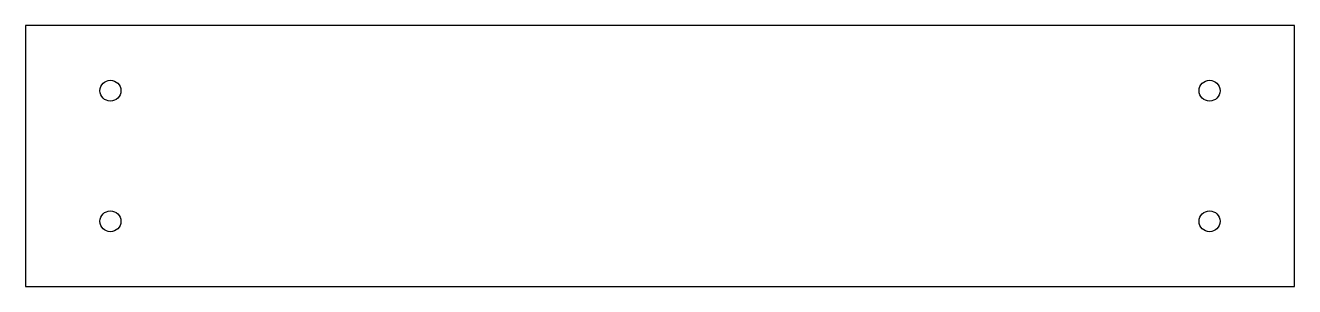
# Model space of a CAD drawing. Header units: millimetres. Extents: x -97 to 97, y 1000 to 1040.
import ezdxf

# ---------------------------------------------------------------- set-up
doc = ezdxf.new("R2010")
doc.units = ezdxf.units.MM
doc.layers.get('0').update_dxf_attribs({"linetype": 'CONTINUOUS'})

msp = doc.modelspace()

# ---------------------------------------------------------------- linework, layer by layer
msp.add_lwpolyline([(-97, 1000), (97, 1000), (97, 1040), (-97, 1040)], close=True)
for centre in [(-84, 1030), (84, 1030), (-84, 1010), (84, 1010)]:
    msp.add_circle(centre, 1.6)

doc.saveas('drawing.dxf')
